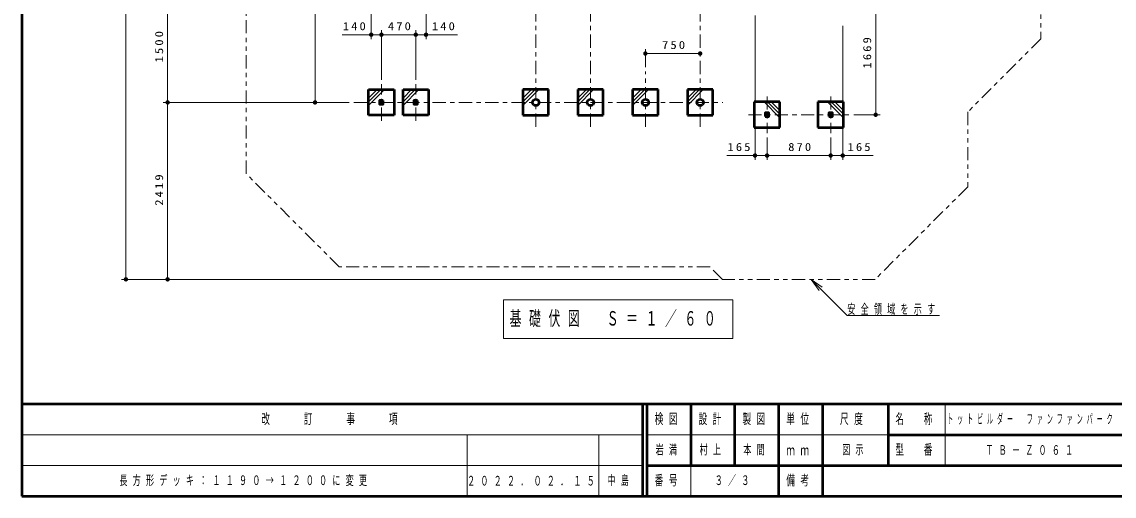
# Model space of a CAD drawing. Units: millimetres on the paper, scale 1:60. Extents: x -385 to 0, y -594 to 267.
# Drawn here: x -385 to -136, y -594 to -485.9 of the extents above; entities that cross this region are included whole.
import ezdxf

# ---------------------------------------------------------------- set-up
doc = ezdxf.new("R2010")
doc.units = ezdxf.units.MM
doc.linetypes.add('USER2', pattern=[6, 3, -1, 1, -1])
doc.linetypes.add('USER3', pattern=[8, 3, -1, 1, -1, 1, -1])
doc.layers.add('LY_1', color=140, linetype='Continuous', lineweight=50)
doc.styles.add('ＭＳ ゴシック', font='')
doc.styles.get('ＭＳ ゴシック').set_extended_font_data('MS Gothic')

# ---------------------------------------------------------------- blocks, each defined once
blk = doc.blocks.new('filled_dot')
at = {"color": 0, "linetype": 'Continuous', "lineweight": -2, "const_width": 1.25}
blk.add_lwpolyline([(-0.625, 0, 1), (0.625, 0, 1)], format="xyb", close=True, dxfattribs=at)

msp = doc.modelspace()

# ---------------------------------------------------------------- linework, layer by layer
at = {"layer": 'LY_1', "color": 7}
for p, q in [((-385, -327), (-385, -594)), ((-385, -573), (0, -573)), ((-385, -594), (0, -594))]:
    msp.add_line(p, q, dxfattribs=at)
at = {"layer": 'LY_1', "color": 7, "lineweight": 13}
for p, q in [((-361.273, -544.6), (-361.273, -373.54)), ((-318.16, -504.283), (-318.16, -454.283)), ((-305.356, -460.325), (-305.356, -489.863)), ((-292.856, -460.325), (-292.856, -489.863)), ((-351.766, -504.283), (-351.766, -479.283)), ((-190.349, -479.283), (-190.349, -507.1)), ((-217.856, -484.45), (-217.856, -517.389)), ((-303.023, -499.116), (-303.023, -487.863)), ((-295.19, -499.116), (-295.19, -487.863)), ((-197.856, -486.841), (-197.856, -517.389)), ((-303.023, -488.863), (-311.979, -488.863)), ((-303.023, -488.863), (-295.19, -488.863)), ((-285.664, -488.863), (-295.19, -488.863)), ((-242.856, -496.234), (-242.856, -492.149)), ((-242.856, -493.149), (-230.356, -493.149)), ((-302.32, -501.366), (-305.94, -504.986)), ((-303.145, -501.366), (-305.94, -504.161)), ((-303.97, -501.366), (-305.94, -503.336)), ((-294.486, -501.366), (-298.106, -504.986)), ((-295.311, -501.366), (-298.106, -504.161)), ((-296.136, -501.366), (-298.106, -503.336)), ((-270.773, -504.986), (-267.153, -501.366)), ((-270.773, -504.161), (-267.978, -501.366)), ((-270.773, -503.336), (-268.803, -501.366)), ((-258.273, -504.986), (-254.653, -501.366)), ((-258.273, -504.161), (-255.478, -501.366)), ((-258.273, -503.336), (-256.303, -501.366)), ((-245.773, -504.986), (-242.153, -501.366)), ((-245.773, -504.161), (-242.978, -501.366)), ((-245.773, -503.336), (-243.803, -501.366)), ((-233.273, -504.986), (-229.653, -501.366)), ((-233.273, -504.161), (-230.478, -501.366)), ((-233.273, -503.336), (-231.303, -501.366)), ((-310.352, -504.283), (-352.766, -504.283)), ((-310.352, -504.283), (-352.766, -504.283)), ((-351.766, -544.6), (-351.766, -504.283)), ((-310.352, -504.283), (-319.16, -504.283)), ((-215.81, -504.183), (-212.19, -507.803)), ((-214.985, -504.183), (-212.19, -506.978)), ((-214.16, -504.183), (-212.19, -506.153)), ((-201.31, -504.183), (-197.69, -507.803)), ((-200.485, -504.183), (-197.69, -506.978)), ((-199.66, -504.183), (-197.69, -506.153)), ((-195.356, -507.1), (-189.349, -507.1)), ((-215.106, -512.266), (-215.106, -517.389)), ((-200.606, -512.266), (-200.606, -517.389)), ((-215.106, -516.389), (-224.279, -516.389)), ((-200.606, -516.389), (-215.106, -516.389)), ((-190.901, -516.389), (-200.606, -516.389)), ((-226.254, -544.6), (-362.273, -544.6)), ((-226.254, -544.6), (-352.766, -544.6)), ((-203.255, -547.124), (-205.023, -544.649)), ((-205.023, -544.649), (-202.548, -546.417)), ((-205.023, -544.649), (-202.902, -546.77)), ((-205.023, -544.649), (-196.814, -552.858)), ((-275.202, -549.278), (-275.202, -558.078)), ((-222.902, -549.278), (-275.202, -549.278)), ((-222.902, -558.078), (-222.902, -549.278)), ((-196.814, -552.858), (-175.814, -552.858)), ((-275.202, -558.078), (-222.902, -558.078)), ((-174.5, -573), (-174.5, -587)), ((-385, -580), (-243.5, -580)), ((-283.5, -580), (-283.5, -594)), ((-253.5, -580), (-253.5, -594)), ((-242.5, -580), (-187.5, -580)), ((-385, -587), (-243.5, -587)), ((-232.5, -587), (-232.5, -594))]:
    msp.add_line(p, q, dxfattribs=at)
at = {"layer": 'LY_1', "color": 7, "linetype": 'USER2', "lineweight": 13}
for p, q in [((-267.856, -509.846), (-267.856, -399.038)), ((-255.356, -509.846), (-255.356, -399.038)), ((-230.356, -509.846), (-230.356, -461.236)), ((-242.856, -509.846), (-242.856, -497.234)), ((-303.023, -508.45), (-303.023, -500.116)), ((-295.19, -508.45), (-295.19, -500.116)), ((-215.106, -502.933), (-215.106, -511.266)), ((-200.606, -502.933), (-200.606, -511.266)), ((-309.352, -504.283), (-225.171, -504.283)), ((-219.356, -507.1), (-196.44, -507.1))]:
    msp.add_line(p, q, dxfattribs=at)
at = {"layer": 'LY_1', "color": 7, "linetype": 'USER3', "lineweight": 13}
for p, q in [((-152.733, -456.236), (-152.733, -489.83)), ((-333.856, -520.542), (-333.856, -476.58)), ((-152.733, -489.83), (-169.356, -506.453)), ((-169.356, -506.453), (-169.356, -523.497)), ((-312.632, -541.766), (-333.856, -520.542)), ((-169.356, -523.497), (-190.459, -544.6)), ((-228.088, -541.766), (-312.632, -541.766)), ((-225.254, -544.6), (-228.088, -541.766)), ((-190.459, -544.6), (-225.254, -544.6))]:
    msp.add_line(p, q, dxfattribs=at)
at = {"layer": 'LY_1'}
for p, q in [((-305.94, -507.2), (-305.94, -501.366)), ((-305.94, -501.366), (-300.106, -501.366)), ((-300.106, -501.366), (-300.106, -507.2)), ((-298.106, -507.2), (-298.106, -501.366)), ((-298.106, -501.366), (-292.273, -501.366)), ((-292.273, -501.366), (-292.273, -507.2)), ((-264.94, -501.366), (-270.773, -501.366)), ((-270.773, -501.366), (-270.773, -507.2)), ((-264.94, -507.2), (-264.94, -501.366)), ((-252.44, -501.366), (-258.273, -501.366)), ((-258.273, -501.366), (-258.273, -507.2)), ((-252.44, -507.2), (-252.44, -501.366)), ((-239.94, -501.366), (-245.773, -501.366)), ((-245.773, -501.366), (-245.773, -507.2)), ((-239.94, -507.2), (-239.94, -501.366)), ((-227.44, -501.366), (-233.273, -501.366)), ((-233.273, -501.366), (-233.273, -507.2)), ((-227.44, -507.2), (-227.44, -501.366)), ((-212.19, -504.183), (-218.023, -504.183)), ((-218.023, -504.183), (-218.023, -510.016)), ((-212.19, -510.016), (-212.19, -504.183)), ((-197.69, -504.183), (-203.523, -504.183)), ((-203.523, -504.183), (-203.523, -510.016)), ((-197.69, -510.016), (-197.69, -504.183)), ((-300.106, -507.2), (-305.94, -507.2)), ((-292.273, -507.2), (-298.106, -507.2)), ((-270.773, -507.2), (-264.94, -507.2)), ((-258.273, -507.2), (-252.44, -507.2)), ((-245.773, -507.2), (-239.94, -507.2)), ((-233.273, -507.2), (-227.44, -507.2)), ((-218.023, -510.016), (-212.19, -510.016)), ((-203.523, -510.016), (-197.69, -510.016)), ((-243.5, -573), (-243.5, -594)), ((-242.5, -573), (-242.5, -594)), ((-232.5, -573), (-232.5, -587)), ((-222.5, -573), (-222.5, -587)), ((-212.5, -573), (-212.5, -594)), ((-202.5, -573), (-202.5, -587)), ((-187.5, -573), (-187.5, -587)), ((-187.5, -580), (-70, -580)), ((-242.5, -587), (0, -587)), ((-202.5, -587), (-202.5, -594))]:
    msp.add_line(p, q, dxfattribs=at)
for points in [[(-302.606, -503.866), (-303.44, -503.866), (-303.44, -504.7), (-302.606, -504.7)], [(-294.773, -503.866), (-295.606, -503.866), (-295.606, -504.7), (-294.773, -504.7)], [(-215.523, -507.516), (-214.69, -507.516), (-214.69, -506.683), (-215.523, -506.683)], [(-201.023, -507.516), (-200.19, -507.516), (-200.19, -506.683), (-201.023, -506.683)]]:
    msp.add_lwpolyline(points, close=True, dxfattribs=at)
for centre in [(-267.856, -504.283), (-255.356, -504.283), (-242.856, -504.283), (-230.356, -504.283)]:
    msp.add_circle(centre, 0.743, dxfattribs=at)

# ---------------------------------------------------------------- block references
at = {"layer": 'LY_1', "color": 7, "lineweight": 13, "xscale": 0.4, "yscale": 0.4}
for p in [(-305.356, -488.863), (-303.023, -488.863), (-295.19, -488.863), (-242.856, -493.149), (-217.856, -516.389), (-215.106, -516.389), (-200.606, -516.389)]:
    msp.add_blockref('filled_dot', p, dxfattribs=at)
for p, rotation in [((-303.023, -488.863), 180), ((-295.19, -488.863), 180), ((-292.856, -488.863), 180), ((-230.356, -493.149), 180), ((-351.766, -504.283), 270), ((-351.766, -504.283), 90), ((-318.16, -504.283), 90), ((-190.349, -507.1), 90), ((-215.106, -516.389), 180), ((-200.606, -516.389), 180), ((-197.856, -516.389), 180), ((-361.273, -544.6), 90), ((-351.766, -544.6), 90)]:
    msp.add_blockref('filled_dot', p, dxfattribs=dict(at, rotation=rotation))

# ---------------------------------------------------------------- texts
at = {"layer": 'LY_1', "color": 7, "style": 'ＭＳ ゴシック'}
for s, insert, char_height, attachment_point in [('\\T1.33;\\W1.15;140', (-308.979, -487.863), 1.833, 8), ('\\T1.33;\\W1.15;470', (-298.691, -487.863), 1.833, 8), ('\\T1.33;\\W1.15;140', (-288.664, -487.863), 1.833, 8), ('\\T1.33;\\W1.15;750', (-236.191, -492.149), 1.833, 8), ('\\T1.33;\\W1.15;165', (-221.279, -515.389), 1.833, 8), ('\\T1.33;\\W1.15;870', (-207.441, -515.389), 1.833, 8), ('\\T1.33;\\W1.15;165', (-193.901, -515.389), 1.833, 8), ('\\T1.64;\\W0.6;安全領域を示す', (-196.814, -552.708), 2.199, 7), ('\\T1.64;\\W0.6;基礎伏図\u3000Ｓ＝１／６０', (-273.802, -553.678), 3.299, 4), ('\\T1.64;\\W0.6;改\u3000\u3000訂\u3000\u3000事\u3000\u3000項', (-314.25, -576.5), 2.346, 5), ('\\T1.64;\\W0.6;検図', (-237.5, -576.5), 2.346, 5), ('\\T1.64;\\W0.6;設計', (-227.5, -576.5), 2.346, 5), ('\\T1.64;\\W0.6;製図', (-217.5, -576.5), 2.346, 5), ('\\T1.64;\\W0.6;単位', (-207.5, -576.5), 2.346, 5), ('\\T1.64;\\W0.6;尺度', (-195.25, -576.5), 2.346, 5), ('\\T1.64;\\W0.6;名\u3000称', (-181, -576.5), 2.346, 5), ('\\T1.64;\\W0.45;トットビルダー\u3000ファンファンパーク', (-154.75, -576.5), 2.199, 5), ('\\T1.64;\\W0.6;岩満', (-237.5, -583.5), 2.199, 5), ('\\T1.64;\\W0.6;村上', (-230.5, -583.5), 2.199, 4), ('\\T1.64;\\W0.6;本間', (-217.5, -583.5), 2.199, 5), ('\\T1.64;\\W0.6;図示', (-198, -583.5), 2.199, 4), ('\\T1.64;\\W0.6;型\u3000番', (-181, -583.5), 2.346, 5), ('\\T1.64;\\W0.6;ＴＢ－Ｚ０６１', (-154.75, -583.5), 2.199, 5), ('\\T1.64;\\W0.6;ｍｍ', (-207.5, -583.5), 2.346, 5), ('\\T1.64;\\W0.6;長方形デッキ：１１９０→１２００に変更', (-362.75, -590.5), 2.199, 4), ('\\T1.64;\\W0.6;２０２２．０２．１５', (-283.5, -590.5), 2.199, 4), ('\\T1.64;\\W0.6;中島', (-251.5, -590.5), 2.199, 4), ('\\T1.64;\\W0.6;番号', (-237.5, -590.5), 2.346, 5), ('\\T1.64;\\W0.6;３／３', (-222.5, -590.5), 2.199, 5), ('\\T1.64;\\W0.6;備考', (-207.5, -590.5), 2.346, 5)]:
    msp.add_mtext(s, dxfattribs=dict(at, insert=insert, char_height=char_height, attachment_point=attachment_point))
at = {"layer": 'LY_1', "color": 7, "char_height": 1.833, "attachment_point": 8, "rotation": 90, "style": 'ＭＳ ゴシック'}
for s, insert in [('\\T1.33;\\W1.15;1500', (-352.766, -491.362)), ('\\T1.33;\\W1.15;1669', (-191.349, -492.763)), ('\\T1.33;\\W1.15;2419', (-352.766, -524.013))]:
    msp.add_mtext(s, dxfattribs=dict(at, insert=insert))

doc.saveas('drawing.dxf')
